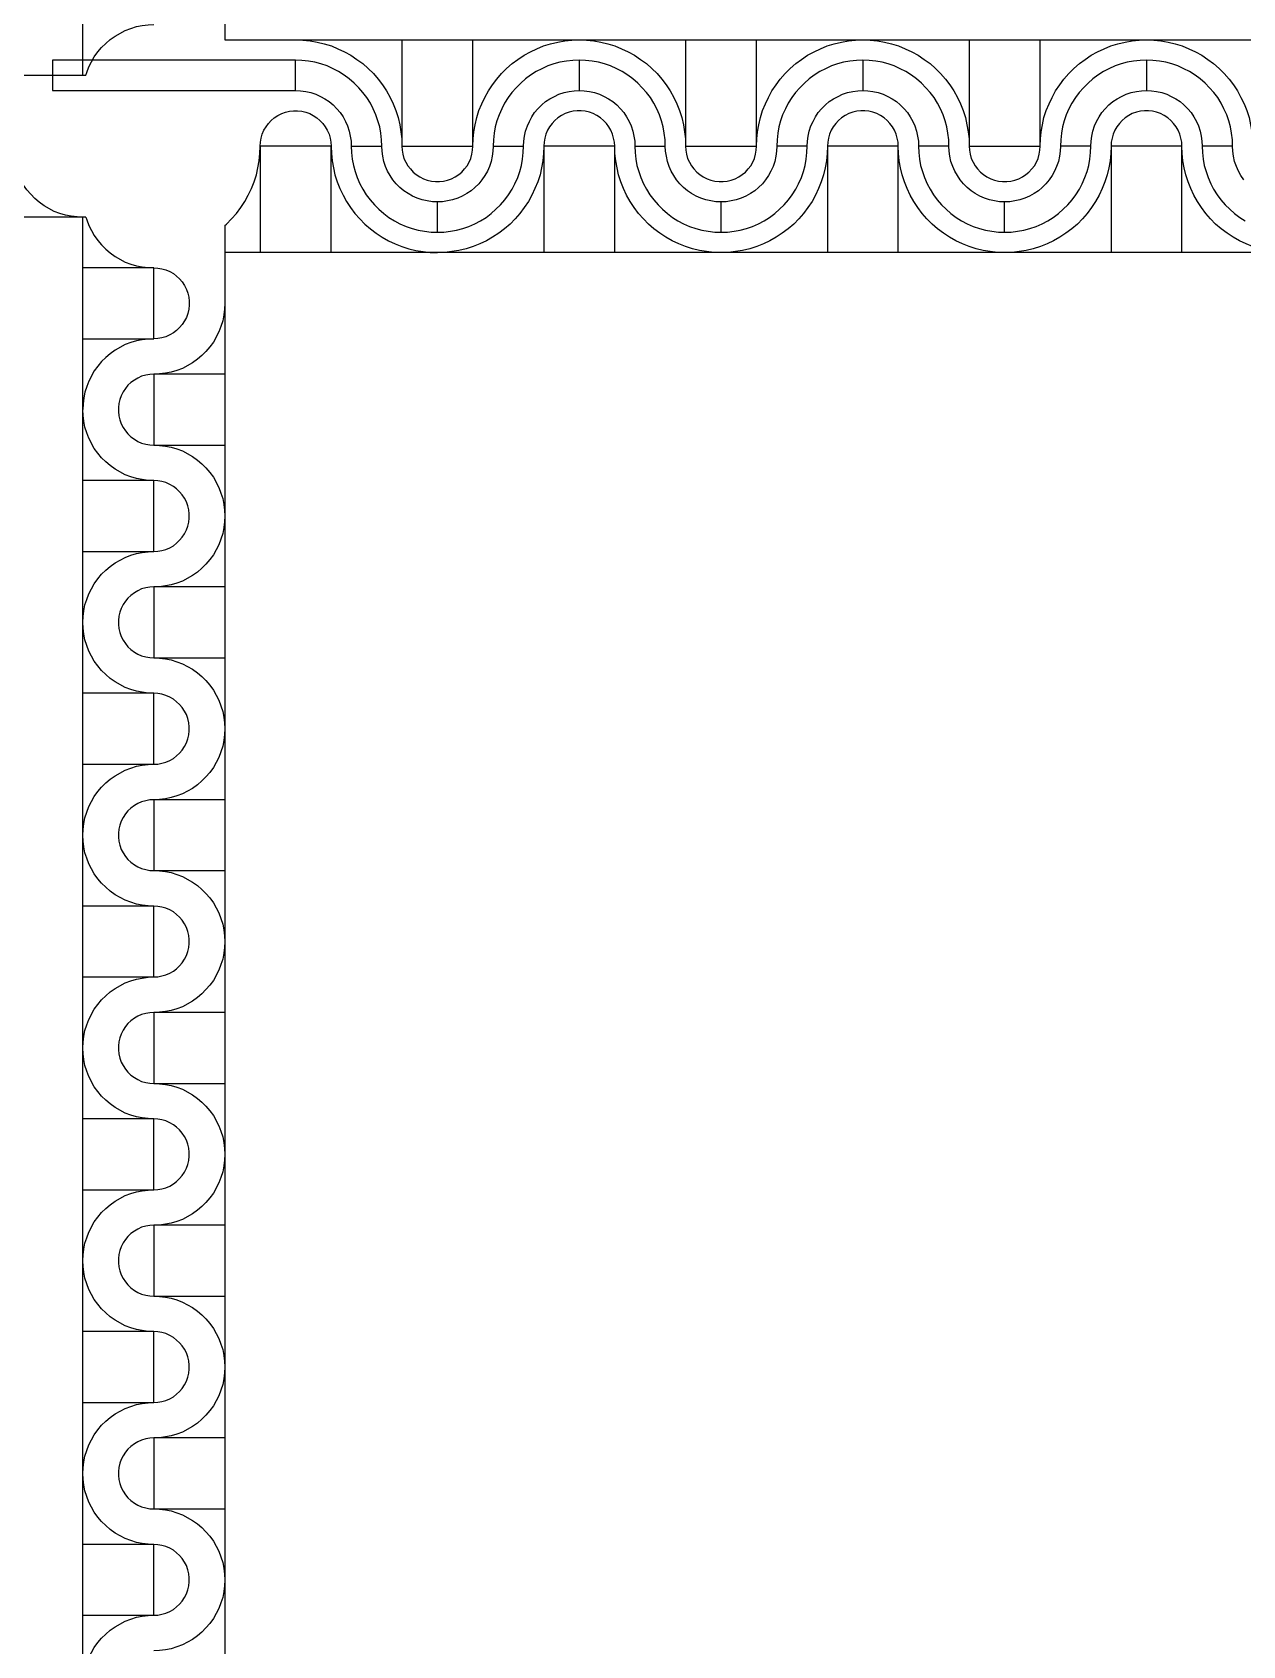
# Model space of a CAD drawing. Extents: x 190.8 to 267.1, y 124 to 174.8.
# Drawn here: x 231.075 to 232.27, y 146.801 to 148.393 of the extents above; entities that cross this region are included whole.
import ezdxf

# ---------------------------------------------------------------- set-up
doc = ezdxf.new("R2010")
doc.units = 0
doc.header["$MEASUREMENT"] = 0

msp = doc.modelspace()

# ---------------------------------------------------------------- linework, layer by layer
for p, q in [((231.2646, 148.3856), (233.3913, 148.3856)), ((229.0246, 148.3506), (231.1275, 148.3506)), ((231.2646, 148.2023), (231.2646, 146.1856))]:
    msp.add_line(p, q)
for points in [[(231.1246, 148.3506), (231.1246, 150.4106)], [(233.3646, 148.3856), (233.3646, 150.4106), (231.2646, 150.4106), (231.2646, 148.3856)], [(231.1275, 148.3506), (231.1284, 148.3533), (231.1304, 148.3588), (231.1359, 148.3688), (231.1394, 148.3736), (231.1431, 148.3781), (231.1471, 148.3821), (231.1516, 148.3858), (231.1564, 148.3893), (231.1664, 148.3948), (231.1719, 148.3968), (231.1774, 148.3986), (231.1831, 148.3996), (231.1889, 148.4003), (231.1946, 148.4006)], [(231.3346, 148.3856), (231.3419, 148.3853), (231.3489, 148.3846), (231.3559, 148.3833), (231.3629, 148.3818), (231.3699, 148.3796), (231.3764, 148.3768), (231.3829, 148.3738), (231.3891, 148.3703), (231.3951, 148.3663), (231.4009, 148.3621), (231.4064, 148.3573), (231.4114, 148.3523), (231.4161, 148.3468), (231.4204, 148.3411), (231.4244, 148.3351), (231.4279, 148.3288), (231.4309, 148.3223), (231.4336, 148.3158), (231.4359, 148.3088), (231.4374, 148.3018), (231.4386, 148.2948), (231.4394, 148.2878), (231.4396, 148.2806)], [(231.4396, 148.3856), (231.4396, 148.2806), (231.5096, 148.2806), (231.5096, 148.3856)], [(231.5096, 148.2806), (231.5099, 148.2878), (231.5106, 148.2948), (231.5119, 148.3018), (231.5134, 148.3088), (231.5156, 148.3158), (231.5184, 148.3223), (231.5214, 148.3288), (231.5249, 148.3351), (231.5289, 148.3411), (231.5331, 148.3468), (231.5379, 148.3523), (231.5429, 148.3573), (231.5484, 148.3621), (231.5541, 148.3663), (231.5601, 148.3703), (231.5664, 148.3738), (231.5729, 148.3768), (231.5794, 148.3796), (231.5864, 148.3818), (231.5934, 148.3833), (231.6004, 148.3846), (231.6074, 148.3853), (231.6146, 148.3856)], [(231.6146, 148.3856), (231.6219, 148.3853), (231.6289, 148.3846), (231.6359, 148.3833), (231.6429, 148.3818), (231.6499, 148.3796), (231.6564, 148.3768), (231.6629, 148.3738), (231.6691, 148.3703), (231.6751, 148.3663), (231.6809, 148.3621), (231.6864, 148.3573), (231.6914, 148.3523), (231.6961, 148.3468), (231.7004, 148.3411), (231.7044, 148.3351), (231.7079, 148.3288), (231.7109, 148.3223), (231.7136, 148.3158), (231.7159, 148.3088), (231.7174, 148.3018), (231.7186, 148.2948), (231.7194, 148.2878), (231.7196, 148.2806)], [(231.7196, 148.3856), (231.7196, 148.2806), (231.7896, 148.2806), (231.7896, 148.3856)], [(231.7896, 148.2806), (231.7899, 148.2878), (231.7906, 148.2948), (231.7919, 148.3018), (231.7934, 148.3088), (231.7956, 148.3158), (231.7984, 148.3223), (231.8014, 148.3288), (231.8049, 148.3351), (231.8089, 148.3411), (231.8131, 148.3468), (231.8179, 148.3523), (231.8229, 148.3573), (231.8284, 148.3621), (231.8341, 148.3663), (231.8401, 148.3703), (231.8464, 148.3738), (231.8529, 148.3768), (231.8594, 148.3796), (231.8664, 148.3818), (231.8734, 148.3833), (231.8804, 148.3846), (231.8874, 148.3853), (231.8946, 148.3856)], [(231.8946, 148.3856), (231.9019, 148.3853), (231.9089, 148.3846), (231.9159, 148.3833), (231.9229, 148.3818), (231.9299, 148.3796), (231.9364, 148.3768), (231.9429, 148.3738), (231.9491, 148.3703), (231.9551, 148.3663), (231.9609, 148.3621), (231.9664, 148.3573), (231.9714, 148.3523), (231.9761, 148.3468), (231.9804, 148.3411), (231.9844, 148.3351), (231.9879, 148.3288), (231.9909, 148.3223), (231.9936, 148.3158), (231.9959, 148.3088), (231.9974, 148.3018), (231.9986, 148.2948), (231.9994, 148.2878), (231.9996, 148.2806)], [(231.9996, 148.3856), (231.9996, 148.2806), (232.0696, 148.2806), (232.0696, 148.3856)], [(232.0696, 148.2806), (232.0699, 148.2878), (232.0706, 148.2948), (232.0719, 148.3018), (232.0734, 148.3088), (232.0756, 148.3158), (232.0784, 148.3223), (232.0814, 148.3288), (232.0849, 148.3351), (232.0889, 148.3411), (232.0931, 148.3468), (232.0979, 148.3523), (232.1029, 148.3573), (232.1084, 148.3621), (232.1141, 148.3663), (232.1201, 148.3703), (232.1264, 148.3738), (232.1329, 148.3768), (232.1394, 148.3796), (232.1464, 148.3818), (232.1534, 148.3833), (232.1604, 148.3846), (232.1674, 148.3853), (232.1746, 148.3856)], [(232.1746, 148.3856), (232.1819, 148.3853), (232.1889, 148.3846), (232.1959, 148.3833), (232.2029, 148.3818), (232.2099, 148.3796), (232.2164, 148.3768), (232.2229, 148.3738), (232.2291, 148.3703), (232.2351, 148.3663), (232.2409, 148.3621), (232.2464, 148.3573), (232.2514, 148.3523), (232.2561, 148.3468), (232.2604, 148.3411), (232.2644, 148.3351), (232.2679, 148.3288), (232.2709, 148.3223), (232.2736, 148.3158), (232.2759, 148.3088), (232.2774, 148.3018), (232.2786, 148.2948), (232.2794, 148.2878), (232.2796, 148.2806)], [(231.3346, 148.3356), (231.3396, 148.3353), (231.3446, 148.3346), (231.3496, 148.3336), (231.3546, 148.3318), (231.3591, 148.3298), (231.3636, 148.3273), (231.3679, 148.3246), (231.3716, 148.3213), (231.3754, 148.3176), (231.3786, 148.3138), (231.3814, 148.3096), (231.3839, 148.3051), (231.3859, 148.3006), (231.3876, 148.2956), (231.3886, 148.2906), (231.3894, 148.2856), (231.3896, 148.2806), (231.4196, 148.2806), (231.4194, 148.2868), (231.4186, 148.2933), (231.4176, 148.2996), (231.4159, 148.3056), (231.4139, 148.3116), (231.4111, 148.3176), (231.4084, 148.3231), (231.4049, 148.3286), (231.4011, 148.3336), (231.3969, 148.3383), (231.3924, 148.3428), (231.3876, 148.3471), (231.3826, 148.3508), (231.3771, 148.3543), (231.3716, 148.3571), (231.3656, 148.3598), (231.3596, 148.3618), (231.3536, 148.3636), (231.3474, 148.3646), (231.3409, 148.3653), (231.3346, 148.3656)], [(231.6146, 148.3656), (231.6084, 148.3653), (231.6019, 148.3646), (231.5956, 148.3636), (231.5896, 148.3618), (231.5836, 148.3598), (231.5776, 148.3571), (231.5721, 148.3543), (231.5666, 148.3508), (231.5616, 148.3471), (231.5569, 148.3428), (231.5524, 148.3383), (231.5481, 148.3336), (231.5444, 148.3286), (231.5409, 148.3231), (231.5381, 148.3176), (231.5354, 148.3116), (231.5334, 148.3056), (231.5316, 148.2996), (231.5306, 148.2933), (231.5299, 148.2868), (231.5296, 148.2806), (231.5596, 148.2806), (231.5599, 148.2856), (231.5606, 148.2906), (231.5616, 148.2956), (231.5634, 148.3006), (231.5654, 148.3051), (231.5679, 148.3096), (231.5706, 148.3138), (231.5739, 148.3176), (231.5776, 148.3213), (231.5814, 148.3246), (231.5856, 148.3273), (231.5901, 148.3298), (231.5946, 148.3318), (231.5996, 148.3336), (231.6046, 148.3346), (231.6096, 148.3353), (231.6146, 148.3356)], [(231.8946, 148.3656), (231.8884, 148.3653), (231.8819, 148.3646), (231.8756, 148.3636), (231.8696, 148.3618), (231.8636, 148.3598), (231.8576, 148.3571), (231.8521, 148.3543), (231.8466, 148.3508), (231.8416, 148.3471), (231.8369, 148.3428), (231.8324, 148.3383), (231.8281, 148.3336), (231.8244, 148.3286), (231.8209, 148.3231), (231.8181, 148.3176), (231.8154, 148.3116), (231.8134, 148.3056), (231.8116, 148.2996), (231.8106, 148.2933), (231.8099, 148.2868), (231.8096, 148.2806)], [(231.9796, 148.2806), (231.9794, 148.2868), (231.9786, 148.2933), (231.9776, 148.2996), (231.9759, 148.3056), (231.9739, 148.3116), (231.9711, 148.3176), (231.9684, 148.3231), (231.9649, 148.3286), (231.9611, 148.3336), (231.9569, 148.3383), (231.9524, 148.3428), (231.9476, 148.3471), (231.9426, 148.3508), (231.9371, 148.3543), (231.9316, 148.3571), (231.9256, 148.3598), (231.9196, 148.3618), (231.9136, 148.3636), (231.9074, 148.3646), (231.9009, 148.3653), (231.8946, 148.3656), (231.8946, 148.3356), (231.8996, 148.3353), (231.9046, 148.3346), (231.9096, 148.3336), (231.9146, 148.3318), (231.9191, 148.3298), (231.9236, 148.3273), (231.9279, 148.3246), (231.9316, 148.3213), (231.9354, 148.3176), (231.9386, 148.3138), (231.9414, 148.3096), (231.9439, 148.3051), (231.9459, 148.3006), (231.9476, 148.2956), (231.9486, 148.2906), (231.9494, 148.2856), (231.9496, 148.2806)], [(232.1746, 148.3656), (232.1684, 148.3653), (232.1619, 148.3646), (232.1556, 148.3636), (232.1496, 148.3618), (232.1436, 148.3598), (232.1376, 148.3571), (232.1321, 148.3543), (232.1266, 148.3508), (232.1216, 148.3471), (232.1169, 148.3428), (232.1124, 148.3383), (232.1081, 148.3336), (232.1044, 148.3286), (232.1009, 148.3231), (232.0981, 148.3176), (232.0954, 148.3116), (232.0934, 148.3056), (232.0916, 148.2996), (232.0906, 148.2933), (232.0899, 148.2868), (232.0896, 148.2806)], [(232.2596, 148.2806), (232.2594, 148.2868), (232.2586, 148.2933), (232.2576, 148.2996), (232.2559, 148.3056), (232.2539, 148.3116), (232.2511, 148.3176), (232.2484, 148.3231), (232.2449, 148.3286), (232.2411, 148.3336), (232.2369, 148.3383), (232.2324, 148.3428), (232.2276, 148.3471), (232.2226, 148.3508), (232.2171, 148.3543), (232.2116, 148.3571), (232.2056, 148.3598), (232.1996, 148.3618), (232.1936, 148.3636), (232.1874, 148.3646), (232.1809, 148.3653), (232.1746, 148.3656), (232.1746, 148.3356), (232.1796, 148.3353), (232.1846, 148.3346), (232.1896, 148.3336), (232.1946, 148.3318), (232.1991, 148.3298), (232.2036, 148.3273), (232.2079, 148.3246), (232.2116, 148.3213), (232.2154, 148.3176), (232.2186, 148.3138), (232.2214, 148.3096), (232.2239, 148.3051), (232.2259, 148.3006), (232.2276, 148.2956), (232.2286, 148.2906), (232.2294, 148.2856), (232.2296, 148.2806)], [(231.8396, 148.2806), (231.8399, 148.2856), (231.8406, 148.2906), (231.8416, 148.2956), (231.8434, 148.3006), (231.8454, 148.3051), (231.8479, 148.3096), (231.8506, 148.3138), (231.8539, 148.3176), (231.8576, 148.3213), (231.8614, 148.3246), (231.8656, 148.3273), (231.8701, 148.3298), (231.8746, 148.3318), (231.8796, 148.3336), (231.8846, 148.3346), (231.8896, 148.3353), (231.8946, 148.3356)], [(232.1196, 148.2806), (232.1199, 148.2856), (232.1206, 148.2906), (232.1216, 148.2956), (232.1234, 148.3006), (232.1254, 148.3051), (232.1279, 148.3096), (232.1306, 148.3138), (232.1339, 148.3176), (232.1376, 148.3213), (232.1414, 148.3246), (232.1456, 148.3273), (232.1501, 148.3298), (232.1546, 148.3318), (232.1596, 148.3336), (232.1646, 148.3346), (232.1696, 148.3353), (232.1746, 148.3356)], [(231.2996, 148.2806), (231.2999, 148.2846), (231.3006, 148.2886), (231.3016, 148.2926), (231.3034, 148.2963), (231.3054, 148.2998), (231.3079, 148.3031), (231.3106, 148.3061), (231.3136, 148.3086), (231.3171, 148.3108), (231.3209, 148.3128), (231.3246, 148.3141), (231.3286, 148.3151), (231.3326, 148.3156), (231.3366, 148.3156), (231.3406, 148.3151), (231.3446, 148.3141), (231.3486, 148.3128), (231.3521, 148.3108), (231.3556, 148.3086), (231.3586, 148.3061), (231.3614, 148.3031), (231.3639, 148.2998), (231.3659, 148.2963), (231.3676, 148.2926), (231.3686, 148.2886), (231.3694, 148.2846), (231.3696, 148.2806)], [(231.6496, 148.2806), (231.6494, 148.2846), (231.6486, 148.2886), (231.6476, 148.2926), (231.6459, 148.2963), (231.6439, 148.2998), (231.6414, 148.3031), (231.6386, 148.3061), (231.6356, 148.3086), (231.6321, 148.3108), (231.6284, 148.3128), (231.6246, 148.3141), (231.6206, 148.3151), (231.6166, 148.3156), (231.6126, 148.3156), (231.6086, 148.3151), (231.6046, 148.3141), (231.6006, 148.3128), (231.5971, 148.3108), (231.5936, 148.3086), (231.5906, 148.3061), (231.5879, 148.3031), (231.5854, 148.2998), (231.5834, 148.2963), (231.5816, 148.2926), (231.5806, 148.2886), (231.5799, 148.2846), (231.5796, 148.2806)], [(231.9296, 148.2806), (231.9294, 148.2846), (231.9286, 148.2886), (231.9276, 148.2926), (231.9259, 148.2963), (231.9239, 148.2998), (231.9214, 148.3031), (231.9186, 148.3061), (231.9156, 148.3086), (231.9121, 148.3108), (231.9084, 148.3128), (231.9046, 148.3141), (231.9006, 148.3151), (231.8966, 148.3156), (231.8926, 148.3156), (231.8886, 148.3151), (231.8846, 148.3141), (231.8806, 148.3128), (231.8771, 148.3108), (231.8736, 148.3086), (231.8706, 148.3061), (231.8679, 148.3031), (231.8654, 148.2998), (231.8634, 148.2963), (231.8616, 148.2926), (231.8606, 148.2886), (231.8599, 148.2846), (231.8596, 148.2806)], [(232.2096, 148.2806), (232.2094, 148.2846), (232.2086, 148.2886), (232.2076, 148.2926), (232.2059, 148.2963), (232.2039, 148.2998), (232.2014, 148.3031), (232.1986, 148.3061), (232.1956, 148.3086), (232.1921, 148.3108), (232.1884, 148.3128), (232.1846, 148.3141), (232.1806, 148.3151), (232.1766, 148.3156), (232.1726, 148.3156), (232.1686, 148.3151), (232.1646, 148.3141), (232.1606, 148.3128), (232.1571, 148.3108), (232.1536, 148.3086), (232.1506, 148.3061), (232.1479, 148.3031), (232.1454, 148.2998), (232.1434, 148.2963), (232.1416, 148.2926), (232.1406, 148.2886), (232.1399, 148.2846), (232.1396, 148.2806)], [(231.1246, 148.2106), (231.1189, 148.2108), (231.1131, 148.2116), (231.1074, 148.2126), (231.1019, 148.2143), (231.0964, 148.2163), (231.0864, 148.2218), (231.0816, 148.2253), (231.0771, 148.2291), (231.0731, 148.2331), (231.0694, 148.2376), (231.0659, 148.2423), (231.0604, 148.2523), (231.0584, 148.2578), (231.0566, 148.2633), (231.0556, 148.2691), (231.0549, 148.2748), (231.0546, 148.2806)], [(231.2646, 148.2023), (231.2664, 148.2038), (231.2714, 148.2088), (231.2761, 148.2143), (231.2804, 148.2201), (231.2844, 148.2261), (231.2879, 148.2323), (231.2909, 148.2388), (231.2936, 148.2453), (231.2959, 148.2523), (231.2974, 148.2593), (231.2986, 148.2663), (231.2994, 148.2733), (231.2996, 148.2806)], [(231.3696, 148.1756), (231.3696, 148.2806), (231.2996, 148.2806), (231.2996, 148.1756)], [(231.3696, 148.2806), (231.3699, 148.2733), (231.3706, 148.2663), (231.3719, 148.2593), (231.3734, 148.2523), (231.3756, 148.2453), (231.3784, 148.2388), (231.3814, 148.2323), (231.3849, 148.2261), (231.3889, 148.2201), (231.3931, 148.2143), (231.3979, 148.2088), (231.4029, 148.2038), (231.4084, 148.1991), (231.4141, 148.1948), (231.4201, 148.1908), (231.4264, 148.1873), (231.4329, 148.1843), (231.4394, 148.1816), (231.4464, 148.1793), (231.4534, 148.1778), (231.4604, 148.1766), (231.4674, 148.1758), (231.4746, 148.1756)], [(231.3896, 148.2806), (231.3899, 148.2743), (231.3906, 148.2678), (231.3916, 148.2616), (231.3934, 148.2556), (231.3954, 148.2496), (231.3981, 148.2436), (231.4009, 148.2381), (231.4044, 148.2326), (231.4081, 148.2276), (231.4124, 148.2228), (231.4169, 148.2183), (231.4216, 148.2141), (231.4266, 148.2103), (231.4321, 148.2068), (231.4376, 148.2041), (231.4436, 148.2013), (231.4496, 148.1993), (231.4556, 148.1976), (231.4619, 148.1966), (231.4684, 148.1958), (231.4746, 148.1956), (231.4746, 148.2256), (231.4696, 148.2258), (231.4646, 148.2266), (231.4596, 148.2276), (231.4546, 148.2293), (231.4501, 148.2313), (231.4456, 148.2338), (231.4414, 148.2366), (231.4376, 148.2398), (231.4339, 148.2436), (231.4306, 148.2473), (231.4279, 148.2516), (231.4254, 148.2561), (231.4234, 148.2606), (231.4216, 148.2656), (231.4206, 148.2706), (231.4199, 148.2756), (231.4196, 148.2806)], [(231.4396, 148.2806), (231.4399, 148.2766), (231.4406, 148.2726), (231.4416, 148.2686), (231.4434, 148.2648), (231.4454, 148.2613), (231.4479, 148.2581), (231.4506, 148.2551), (231.4536, 148.2526), (231.4571, 148.2503), (231.4609, 148.2483), (231.4646, 148.2471), (231.4686, 148.2461), (231.4726, 148.2456), (231.4766, 148.2456), (231.4806, 148.2461), (231.4846, 148.2471), (231.4886, 148.2483), (231.4921, 148.2503), (231.4956, 148.2526), (231.4986, 148.2551), (231.5014, 148.2581), (231.5039, 148.2613), (231.5059, 148.2648), (231.5076, 148.2686), (231.5086, 148.2726), (231.5094, 148.2766), (231.5096, 148.2806)], [(231.5296, 148.2806), (231.5294, 148.2756), (231.5286, 148.2706), (231.5276, 148.2656), (231.5259, 148.2606), (231.5239, 148.2561), (231.5214, 148.2516), (231.5186, 148.2473), (231.5154, 148.2436), (231.5116, 148.2398), (231.5079, 148.2366), (231.5036, 148.2338), (231.4991, 148.2313), (231.4946, 148.2293), (231.4896, 148.2276), (231.4846, 148.2266), (231.4796, 148.2258), (231.4746, 148.2256)], [(231.5796, 148.2806), (231.5794, 148.2733), (231.5786, 148.2663), (231.5774, 148.2593), (231.5759, 148.2523), (231.5736, 148.2453), (231.5709, 148.2388), (231.5679, 148.2323), (231.5644, 148.2261), (231.5604, 148.2201), (231.5561, 148.2143), (231.5514, 148.2088), (231.5464, 148.2038), (231.5409, 148.1991), (231.5351, 148.1948), (231.5291, 148.1908), (231.5229, 148.1873), (231.5164, 148.1843), (231.5099, 148.1816), (231.5029, 148.1793), (231.4959, 148.1778), (231.4889, 148.1766), (231.4819, 148.1758), (231.4746, 148.1756)], [(231.4746, 148.1956), (231.4809, 148.1958), (231.4874, 148.1966), (231.4936, 148.1976), (231.4996, 148.1993), (231.5056, 148.2013), (231.5116, 148.2041), (231.5171, 148.2068), (231.5226, 148.2103), (231.5276, 148.2141), (231.5324, 148.2183), (231.5369, 148.2228), (231.5411, 148.2276), (231.5449, 148.2326), (231.5484, 148.2381), (231.5511, 148.2436), (231.5539, 148.2496), (231.5559, 148.2556), (231.5576, 148.2616), (231.5586, 148.2678), (231.5594, 148.2743), (231.5596, 148.2806)], [(231.6496, 148.1756), (231.6496, 148.2806), (231.5796, 148.2806), (231.5796, 148.1756)], [(231.7546, 148.1756), (231.7474, 148.1758), (231.7404, 148.1766), (231.7334, 148.1778), (231.7264, 148.1793), (231.7194, 148.1816), (231.7129, 148.1843), (231.7064, 148.1873), (231.7001, 148.1908), (231.6941, 148.1948), (231.6884, 148.1991), (231.6829, 148.2038), (231.6779, 148.2088), (231.6731, 148.2143), (231.6689, 148.2201), (231.6649, 148.2261), (231.6614, 148.2323), (231.6584, 148.2388), (231.6556, 148.2453), (231.6534, 148.2523), (231.6519, 148.2593), (231.6506, 148.2663), (231.6499, 148.2733), (231.6496, 148.2806)], [(231.6696, 148.2806), (231.6699, 148.2743), (231.6706, 148.2678), (231.6716, 148.2616), (231.6734, 148.2556), (231.6754, 148.2496), (231.6781, 148.2436), (231.6809, 148.2381), (231.6844, 148.2326), (231.6881, 148.2276), (231.6924, 148.2228), (231.6969, 148.2183), (231.7016, 148.2141), (231.7066, 148.2103), (231.7121, 148.2068), (231.7176, 148.2041), (231.7236, 148.2013), (231.7296, 148.1993), (231.7356, 148.1976), (231.7419, 148.1966), (231.7484, 148.1958), (231.7546, 148.1956), (231.7546, 148.2256), (231.7496, 148.2258), (231.7446, 148.2266), (231.7396, 148.2276), (231.7346, 148.2293), (231.7301, 148.2313), (231.7256, 148.2338), (231.7214, 148.2366), (231.7176, 148.2398), (231.7139, 148.2436), (231.7106, 148.2473), (231.7079, 148.2516), (231.7054, 148.2561), (231.7034, 148.2606), (231.7016, 148.2656), (231.7006, 148.2706), (231.6999, 148.2756), (231.6996, 148.2806)], [(231.7196, 148.2806), (231.7199, 148.2766), (231.7206, 148.2726), (231.7216, 148.2686), (231.7234, 148.2648), (231.7254, 148.2613), (231.7279, 148.2581), (231.7306, 148.2551), (231.7336, 148.2526), (231.7371, 148.2503), (231.7409, 148.2483), (231.7446, 148.2471), (231.7486, 148.2461), (231.7526, 148.2456), (231.7566, 148.2456), (231.7606, 148.2461), (231.7646, 148.2471), (231.7686, 148.2483), (231.7721, 148.2503), (231.7756, 148.2526), (231.7786, 148.2551), (231.7814, 148.2581), (231.7839, 148.2613), (231.7859, 148.2648), (231.7876, 148.2686), (231.7886, 148.2726), (231.7894, 148.2766), (231.7896, 148.2806)], [(231.7546, 148.1956), (231.7609, 148.1958), (231.7674, 148.1966), (231.7736, 148.1976), (231.7796, 148.1993), (231.7856, 148.2013), (231.7916, 148.2041), (231.7971, 148.2068), (231.8026, 148.2103), (231.8076, 148.2141), (231.8124, 148.2183), (231.8169, 148.2228), (231.8211, 148.2276), (231.8249, 148.2326), (231.8284, 148.2381), (231.8311, 148.2436), (231.8339, 148.2496), (231.8359, 148.2556), (231.8376, 148.2616), (231.8386, 148.2678), (231.8394, 148.2743), (231.8396, 148.2806), (231.8096, 148.2806), (231.8094, 148.2756), (231.8086, 148.2706), (231.8076, 148.2656), (231.8059, 148.2606), (231.8039, 148.2561), (231.8014, 148.2516), (231.7986, 148.2473), (231.7954, 148.2436), (231.7916, 148.2398), (231.7879, 148.2366), (231.7836, 148.2338), (231.7791, 148.2313), (231.7746, 148.2293), (231.7696, 148.2276), (231.7646, 148.2266), (231.7596, 148.2258), (231.7546, 148.2256)], [(231.8596, 148.2806), (231.8594, 148.2733), (231.8586, 148.2663), (231.8574, 148.2593), (231.8559, 148.2523), (231.8536, 148.2453), (231.8509, 148.2388), (231.8479, 148.2323), (231.8444, 148.2261), (231.8404, 148.2201), (231.8361, 148.2143), (231.8314, 148.2088), (231.8264, 148.2038), (231.8209, 148.1991), (231.8151, 148.1948), (231.8091, 148.1908), (231.8029, 148.1873), (231.7964, 148.1843), (231.7899, 148.1816), (231.7829, 148.1793), (231.7759, 148.1778), (231.7689, 148.1766), (231.7619, 148.1758), (231.7546, 148.1756)], [(231.9296, 148.1756), (231.9296, 148.2806), (231.8596, 148.2806), (231.8596, 148.1756)], [(232.0346, 148.1756), (232.0274, 148.1758), (232.0204, 148.1766), (232.0134, 148.1778), (232.0064, 148.1793), (231.9994, 148.1816), (231.9929, 148.1843), (231.9864, 148.1873), (231.9801, 148.1908), (231.9741, 148.1948), (231.9684, 148.1991), (231.9629, 148.2038), (231.9579, 148.2088), (231.9531, 148.2143), (231.9489, 148.2201), (231.9449, 148.2261), (231.9414, 148.2323), (231.9384, 148.2388), (231.9356, 148.2453), (231.9334, 148.2523), (231.9319, 148.2593), (231.9306, 148.2663), (231.9299, 148.2733), (231.9296, 148.2806)], [(231.9996, 148.2806), (231.9999, 148.2766), (232.0006, 148.2726), (232.0016, 148.2686), (232.0034, 148.2648), (232.0054, 148.2613), (232.0079, 148.2581), (232.0106, 148.2551), (232.0136, 148.2526), (232.0171, 148.2503), (232.0209, 148.2483), (232.0246, 148.2471), (232.0286, 148.2461), (232.0326, 148.2456), (232.0366, 148.2456), (232.0406, 148.2461), (232.0446, 148.2471), (232.0486, 148.2483), (232.0521, 148.2503), (232.0556, 148.2526), (232.0586, 148.2551), (232.0614, 148.2581), (232.0639, 148.2613), (232.0659, 148.2648), (232.0676, 148.2686), (232.0686, 148.2726), (232.0694, 148.2766), (232.0696, 148.2806)], [(232.0346, 148.1956), (232.0409, 148.1958), (232.0474, 148.1966), (232.0536, 148.1976), (232.0596, 148.1993), (232.0656, 148.2013), (232.0716, 148.2041), (232.0771, 148.2068), (232.0826, 148.2103), (232.0876, 148.2141), (232.0924, 148.2183), (232.0969, 148.2228), (232.1011, 148.2276), (232.1049, 148.2326), (232.1084, 148.2381), (232.1111, 148.2436), (232.1139, 148.2496), (232.1159, 148.2556), (232.1176, 148.2616), (232.1186, 148.2678), (232.1194, 148.2743), (232.1196, 148.2806), (232.0896, 148.2806), (232.0894, 148.2756), (232.0886, 148.2706), (232.0876, 148.2656), (232.0859, 148.2606), (232.0839, 148.2561), (232.0814, 148.2516), (232.0786, 148.2473), (232.0754, 148.2436), (232.0716, 148.2398), (232.0679, 148.2366), (232.0636, 148.2338), (232.0591, 148.2313), (232.0546, 148.2293), (232.0496, 148.2276), (232.0446, 148.2266), (232.0396, 148.2258), (232.0346, 148.2256)], [(232.1396, 148.2806), (232.1394, 148.2733), (232.1386, 148.2663), (232.1374, 148.2593), (232.1359, 148.2523), (232.1336, 148.2453), (232.1309, 148.2388), (232.1279, 148.2323), (232.1244, 148.2261), (232.1204, 148.2201), (232.1161, 148.2143), (232.1114, 148.2088), (232.1064, 148.2038), (232.1009, 148.1991), (232.0951, 148.1948), (232.0891, 148.1908), (232.0829, 148.1873), (232.0764, 148.1843), (232.0699, 148.1816), (232.0629, 148.1793), (232.0559, 148.1778), (232.0489, 148.1766), (232.0419, 148.1758), (232.0346, 148.1756)], [(232.2096, 148.1756), (232.2096, 148.2806), (232.1396, 148.2806), (232.1396, 148.1756)], [(232.3146, 148.1756), (232.3074, 148.1758), (232.3004, 148.1766), (232.2934, 148.1778), (232.2864, 148.1793), (232.2794, 148.1816), (232.2729, 148.1843), (232.2664, 148.1873), (232.2601, 148.1908), (232.2541, 148.1948), (232.2484, 148.1991), (232.2429, 148.2038), (232.2379, 148.2088), (232.2331, 148.2143), (232.2289, 148.2201), (232.2249, 148.2261), (232.2214, 148.2323), (232.2184, 148.2388), (232.2156, 148.2453), (232.2134, 148.2523), (232.2119, 148.2593), (232.2106, 148.2663), (232.2099, 148.2733), (232.2096, 148.2806)], [(232.2706, 148.2473), (232.2679, 148.2516), (232.2654, 148.2561), (232.2634, 148.2606), (232.2616, 148.2656), (232.2606, 148.2706), (232.2599, 148.2756), (232.2596, 148.2806), (232.2296, 148.2806), (232.2299, 148.2743), (232.2306, 148.2678), (232.2316, 148.2616), (232.2334, 148.2556), (232.2354, 148.2496), (232.2381, 148.2436), (232.2409, 148.2381), (232.2444, 148.2326), (232.2481, 148.2276), (232.2524, 148.2228), (232.2569, 148.2183), (232.2616, 148.2141), (232.2666, 148.2103), (232.2721, 148.2068)], [(231.1275, 148.2106), (229.0246, 148.2106), (229.0246, 146.1506)], [(231.1246, 146.1506), (231.1246, 148.2106)], [(231.1275, 148.2106), (231.1284, 148.2078), (231.1304, 148.2023), (231.1359, 148.1923), (231.1394, 148.1876), (231.1431, 148.1831), (231.1471, 148.1791), (231.1516, 148.1753), (231.1564, 148.1718), (231.1664, 148.1663), (231.1719, 148.1643), (231.1774, 148.1626), (231.1831, 148.1616), (231.1889, 148.1608), (231.1946, 148.1606)], [(233.3646, 148.1756), (231.2646, 148.1756)], [(231.1246, 148.0906), (231.1946, 148.0906), (231.1946, 148.1606), (231.1246, 148.1606)], [(231.1946, 148.1606), (231.1986, 148.1603), (231.2026, 148.1596), (231.2066, 148.1586), (231.2104, 148.1568), (231.2139, 148.1548), (231.2171, 148.1523), (231.2201, 148.1496), (231.2226, 148.1466), (231.2249, 148.1431), (231.2269, 148.1393), (231.2281, 148.1356), (231.2291, 148.1316), (231.2296, 148.1276), (231.2296, 148.1236), (231.2291, 148.1196), (231.2281, 148.1156), (231.2269, 148.1116), (231.2249, 148.1081), (231.2226, 148.1046), (231.2201, 148.1016), (231.2171, 148.0988), (231.2139, 148.0963), (231.2104, 148.0943), (231.2066, 148.0926), (231.2026, 148.0916), (231.1986, 148.0908), (231.1946, 148.0906)], [(231.2646, 148.1256), (231.2644, 148.1198), (231.2636, 148.1141), (231.2626, 148.1083), (231.2609, 148.1028), (231.2589, 148.0973), (231.2534, 148.0873), (231.2499, 148.0826), (231.2461, 148.0781), (231.2421, 148.0741), (231.2376, 148.0703), (231.2329, 148.0668), (231.2229, 148.0613), (231.2174, 148.0593), (231.2119, 148.0576), (231.2061, 148.0566), (231.2004, 148.0558), (231.1946, 148.0556)], [(231.1946, 148.0906), (231.1889, 148.0903), (231.1831, 148.0896), (231.1774, 148.0886), (231.1719, 148.0868), (231.1664, 148.0848), (231.1564, 148.0793), (231.1516, 148.0758), (231.1471, 148.0721), (231.1431, 148.0681), (231.1394, 148.0636), (231.1359, 148.0588), (231.1304, 148.0488), (231.1284, 148.0433), (231.1266, 148.0378), (231.1256, 148.0321), (231.1249, 148.0263), (231.1246, 148.0206)], [(231.1946, 148.0556), (231.1906, 148.0553), (231.1866, 148.0546), (231.1826, 148.0536), (231.1789, 148.0518), (231.1754, 148.0498), (231.1721, 148.0473), (231.1691, 148.0446), (231.1666, 148.0416), (231.1644, 148.0381), (231.1624, 148.0343), (231.1611, 148.0306), (231.1601, 148.0266), (231.1596, 148.0226), (231.1596, 148.0186), (231.1601, 148.0146), (231.1611, 148.0106), (231.1624, 148.0066), (231.1644, 148.0031), (231.1666, 147.9996), (231.1691, 147.9966), (231.1721, 147.9938), (231.1754, 147.9913), (231.1789, 147.9893), (231.1826, 147.9876), (231.1866, 147.9866), (231.1906, 147.9858), (231.1946, 147.9856)], [(231.2646, 148.0556), (231.1946, 148.0556), (231.1946, 147.9856), (231.2646, 147.9856)], [(231.1946, 147.9506), (231.1889, 147.9508), (231.1831, 147.9516), (231.1774, 147.9526), (231.1719, 147.9543), (231.1664, 147.9563), (231.1564, 147.9618), (231.1516, 147.9653), (231.1471, 147.9691), (231.1431, 147.9731), (231.1394, 147.9776), (231.1359, 147.9823), (231.1304, 147.9923), (231.1284, 147.9978), (231.1266, 148.0033), (231.1256, 148.0091), (231.1249, 148.0148), (231.1246, 148.0206)], [(231.1946, 147.9856), (231.2004, 147.9853), (231.2061, 147.9846), (231.2119, 147.9836), (231.2174, 147.9818), (231.2229, 147.9798), (231.2329, 147.9743), (231.2376, 147.9708), (231.2421, 147.9671), (231.2461, 147.9631), (231.2499, 147.9586), (231.2534, 147.9538), (231.2589, 147.9438), (231.2609, 147.9383), (231.2626, 147.9328), (231.2636, 147.9271), (231.2644, 147.9213), (231.2646, 147.9156)], [(231.1246, 147.8806), (231.1946, 147.8806), (231.1946, 147.9506), (231.1246, 147.9506)], [(231.1946, 147.8806), (231.1986, 147.8808), (231.2026, 147.8816), (231.2066, 147.8826), (231.2104, 147.8843), (231.2139, 147.8863), (231.2171, 147.8888), (231.2201, 147.8916), (231.2226, 147.8946), (231.2249, 147.8981), (231.2269, 147.9018), (231.2281, 147.9056), (231.2291, 147.9096), (231.2296, 147.9136), (231.2296, 147.9176), (231.2291, 147.9216), (231.2281, 147.9256), (231.2269, 147.9296), (231.2249, 147.9331), (231.2226, 147.9366), (231.2201, 147.9396), (231.2171, 147.9423), (231.2139, 147.9448), (231.2104, 147.9468), (231.2066, 147.9486), (231.2026, 147.9496), (231.1986, 147.9503), (231.1946, 147.9506)], [(231.2646, 147.9156), (231.2644, 147.9098), (231.2636, 147.9041), (231.2626, 147.8983), (231.2609, 147.8928), (231.2589, 147.8873), (231.2534, 147.8773), (231.2499, 147.8726), (231.2461, 147.8681), (231.2421, 147.8641), (231.2376, 147.8603), (231.2329, 147.8568), (231.2229, 147.8513), (231.2174, 147.8493), (231.2119, 147.8476), (231.2061, 147.8466), (231.2004, 147.8458), (231.1946, 147.8456)], [(231.1246, 147.8106), (231.1249, 147.8163), (231.1256, 147.8221), (231.1266, 147.8278), (231.1284, 147.8333), (231.1304, 147.8388), (231.1359, 147.8488), (231.1394, 147.8536), (231.1431, 147.8581), (231.1471, 147.8621), (231.1516, 147.8658), (231.1564, 147.8693), (231.1664, 147.8748), (231.1719, 147.8768), (231.1774, 147.8786), (231.1831, 147.8796), (231.1889, 147.8803), (231.1946, 147.8806)], [(231.1946, 147.8456), (231.1906, 147.8453), (231.1866, 147.8446), (231.1826, 147.8436), (231.1789, 147.8418), (231.1754, 147.8398), (231.1721, 147.8373), (231.1691, 147.8346), (231.1666, 147.8316), (231.1644, 147.8281), (231.1624, 147.8243), (231.1611, 147.8206), (231.1601, 147.8166), (231.1596, 147.8126), (231.1596, 147.8086), (231.1601, 147.8046), (231.1611, 147.8006), (231.1624, 147.7966), (231.1644, 147.7931), (231.1666, 147.7896), (231.1691, 147.7866), (231.1721, 147.7838), (231.1754, 147.7813), (231.1789, 147.7793), (231.1826, 147.7776), (231.1866, 147.7766), (231.1906, 147.7758), (231.1946, 147.7756)], [(231.2646, 147.8456), (231.1946, 147.8456), (231.1946, 147.7756), (231.2646, 147.7756)], [(231.1946, 147.7406), (231.1889, 147.7408), (231.1831, 147.7416), (231.1774, 147.7426), (231.1719, 147.7443), (231.1664, 147.7463), (231.1564, 147.7518), (231.1516, 147.7553), (231.1471, 147.7591), (231.1431, 147.7631), (231.1394, 147.7676), (231.1359, 147.7723), (231.1304, 147.7823), (231.1284, 147.7878), (231.1266, 147.7933), (231.1256, 147.7991), (231.1249, 147.8048), (231.1246, 147.8106)], [(231.1946, 147.7756), (231.2004, 147.7753), (231.2061, 147.7746), (231.2119, 147.7736), (231.2174, 147.7718), (231.2229, 147.7698), (231.2329, 147.7643), (231.2376, 147.7608), (231.2421, 147.7571), (231.2461, 147.7531), (231.2499, 147.7486), (231.2534, 147.7438), (231.2589, 147.7338), (231.2609, 147.7283), (231.2626, 147.7228), (231.2636, 147.7171), (231.2644, 147.7113), (231.2646, 147.7056)], [(231.1246, 147.6706), (231.1946, 147.6706), (231.1946, 147.7406), (231.1246, 147.7406)], [(231.1946, 147.6706), (231.1986, 147.6708), (231.2026, 147.6716), (231.2066, 147.6726), (231.2104, 147.6743), (231.2139, 147.6763), (231.2171, 147.6788), (231.2201, 147.6816), (231.2226, 147.6846), (231.2249, 147.6881), (231.2269, 147.6918), (231.2281, 147.6956), (231.2291, 147.6996), (231.2296, 147.7036), (231.2296, 147.7076), (231.2291, 147.7116), (231.2281, 147.7156), (231.2269, 147.7196), (231.2249, 147.7231), (231.2226, 147.7266), (231.2201, 147.7296), (231.2171, 147.7323), (231.2139, 147.7348), (231.2104, 147.7368), (231.2066, 147.7386), (231.2026, 147.7396), (231.1986, 147.7403), (231.1946, 147.7406)], [(231.2646, 147.7056), (231.2644, 147.6998), (231.2636, 147.6941), (231.2626, 147.6883), (231.2609, 147.6828), (231.2589, 147.6773), (231.2534, 147.6673), (231.2499, 147.6626), (231.2461, 147.6581), (231.2421, 147.6541), (231.2376, 147.6503), (231.2329, 147.6468), (231.2229, 147.6413), (231.2174, 147.6393), (231.2119, 147.6376), (231.2061, 147.6366), (231.2004, 147.6358), (231.1946, 147.6356)], [(231.1246, 147.6006), (231.1249, 147.6063), (231.1256, 147.6121), (231.1266, 147.6178), (231.1284, 147.6233), (231.1304, 147.6288), (231.1359, 147.6388), (231.1394, 147.6436), (231.1431, 147.6481), (231.1471, 147.6521), (231.1516, 147.6558), (231.1564, 147.6593), (231.1664, 147.6648), (231.1719, 147.6668), (231.1774, 147.6686), (231.1831, 147.6696), (231.1889, 147.6703), (231.1946, 147.6706)], [(231.1946, 147.6356), (231.1906, 147.6353), (231.1866, 147.6346), (231.1826, 147.6336), (231.1789, 147.6318), (231.1754, 147.6298), (231.1721, 147.6273), (231.1691, 147.6246), (231.1666, 147.6216), (231.1644, 147.6181), (231.1624, 147.6143), (231.1611, 147.6106), (231.1601, 147.6066), (231.1596, 147.6026), (231.1596, 147.5986), (231.1601, 147.5946), (231.1611, 147.5906), (231.1624, 147.5866), (231.1644, 147.5831), (231.1666, 147.5796), (231.1691, 147.5766), (231.1721, 147.5738), (231.1754, 147.5713), (231.1789, 147.5693), (231.1826, 147.5676), (231.1866, 147.5666), (231.1906, 147.5658), (231.1946, 147.5656)], [(231.2646, 147.6356), (231.1946, 147.6356), (231.1946, 147.5656), (231.2646, 147.5656)], [(231.1946, 147.5306), (231.1889, 147.5308), (231.1831, 147.5316), (231.1774, 147.5326), (231.1719, 147.5343), (231.1664, 147.5363), (231.1564, 147.5418), (231.1516, 147.5453), (231.1471, 147.5491), (231.1431, 147.5531), (231.1394, 147.5576), (231.1359, 147.5623), (231.1304, 147.5723), (231.1284, 147.5778), (231.1266, 147.5833), (231.1256, 147.5891), (231.1249, 147.5948), (231.1246, 147.6006)], [(231.1946, 147.5656), (231.2004, 147.5653), (231.2061, 147.5646), (231.2119, 147.5636), (231.2174, 147.5618), (231.2229, 147.5598), (231.2329, 147.5543), (231.2376, 147.5508), (231.2421, 147.5471), (231.2461, 147.5431), (231.2499, 147.5386), (231.2534, 147.5338), (231.2589, 147.5238), (231.2609, 147.5183), (231.2626, 147.5128), (231.2636, 147.5071), (231.2644, 147.5013), (231.2646, 147.4956)], [(231.1246, 147.4606), (231.1946, 147.4606), (231.1946, 147.5306), (231.1246, 147.5306)], [(231.1946, 147.4606), (231.1986, 147.4608), (231.2026, 147.4616), (231.2066, 147.4626), (231.2104, 147.4643), (231.2139, 147.4663), (231.2171, 147.4688), (231.2201, 147.4716), (231.2226, 147.4746), (231.2249, 147.4781), (231.2269, 147.4818), (231.2281, 147.4856), (231.2291, 147.4896), (231.2296, 147.4936), (231.2296, 147.4976), (231.2291, 147.5016), (231.2281, 147.5056), (231.2269, 147.5096), (231.2249, 147.5131), (231.2226, 147.5166), (231.2201, 147.5196), (231.2171, 147.5223), (231.2139, 147.5248), (231.2104, 147.5268), (231.2066, 147.5286), (231.2026, 147.5296), (231.1986, 147.5303), (231.1946, 147.5306)], [(231.2646, 147.4956), (231.2644, 147.4898), (231.2636, 147.4841), (231.2626, 147.4783), (231.2609, 147.4728), (231.2589, 147.4673), (231.2534, 147.4573), (231.2499, 147.4526), (231.2461, 147.4481), (231.2421, 147.4441), (231.2376, 147.4403), (231.2329, 147.4368), (231.2229, 147.4313), (231.2174, 147.4293), (231.2119, 147.4276), (231.2061, 147.4266), (231.2004, 147.4258), (231.1946, 147.4256)], [(231.1246, 147.3906), (231.1249, 147.3963), (231.1256, 147.4021), (231.1266, 147.4078), (231.1284, 147.4133), (231.1304, 147.4188), (231.1359, 147.4288), (231.1394, 147.4336), (231.1431, 147.4381), (231.1471, 147.4421), (231.1516, 147.4458), (231.1564, 147.4493), (231.1664, 147.4548), (231.1719, 147.4568), (231.1774, 147.4586), (231.1831, 147.4596), (231.1889, 147.4603), (231.1946, 147.4606)], [(231.1946, 147.4256), (231.1906, 147.4253), (231.1866, 147.4246), (231.1826, 147.4236), (231.1789, 147.4218), (231.1754, 147.4198), (231.1721, 147.4173), (231.1691, 147.4146), (231.1666, 147.4116), (231.1644, 147.4081), (231.1624, 147.4043), (231.1611, 147.4006), (231.1601, 147.3966), (231.1596, 147.3926), (231.1596, 147.3886), (231.1601, 147.3846), (231.1611, 147.3806), (231.1624, 147.3766), (231.1644, 147.3731), (231.1666, 147.3696), (231.1691, 147.3666), (231.1721, 147.3638), (231.1754, 147.3613), (231.1789, 147.3593), (231.1826, 147.3576), (231.1866, 147.3566), (231.1906, 147.3558), (231.1946, 147.3556)], [(231.2646, 147.4256), (231.1946, 147.4256), (231.1946, 147.3556), (231.2646, 147.3556)], [(231.1946, 147.3206), (231.1889, 147.3208), (231.1831, 147.3216), (231.1774, 147.3226), (231.1719, 147.3243), (231.1664, 147.3263), (231.1564, 147.3318), (231.1516, 147.3353), (231.1471, 147.3391), (231.1431, 147.3431), (231.1394, 147.3476), (231.1359, 147.3523), (231.1304, 147.3623), (231.1284, 147.3678), (231.1266, 147.3733), (231.1256, 147.3791), (231.1249, 147.3848), (231.1246, 147.3906)], [(231.1946, 147.3556), (231.2004, 147.3553), (231.2061, 147.3546), (231.2119, 147.3536), (231.2174, 147.3518), (231.2229, 147.3498), (231.2329, 147.3443), (231.2376, 147.3408), (231.2421, 147.3371), (231.2461, 147.3331), (231.2499, 147.3286), (231.2534, 147.3238), (231.2589, 147.3138), (231.2609, 147.3083), (231.2626, 147.3028), (231.2636, 147.2971), (231.2644, 147.2913), (231.2646, 147.2856)], [(231.1246, 147.2506), (231.1946, 147.2506), (231.1946, 147.3206), (231.1246, 147.3206)], [(231.1946, 147.2506), (231.1986, 147.2508), (231.2026, 147.2516), (231.2066, 147.2526), (231.2104, 147.2543), (231.2139, 147.2563), (231.2171, 147.2588), (231.2201, 147.2616), (231.2226, 147.2646), (231.2249, 147.2681), (231.2269, 147.2718), (231.2281, 147.2756), (231.2291, 147.2796), (231.2296, 147.2836), (231.2296, 147.2876), (231.2291, 147.2916), (231.2281, 147.2956), (231.2269, 147.2996), (231.2249, 147.3031), (231.2226, 147.3066), (231.2201, 147.3096), (231.2171, 147.3123), (231.2139, 147.3148), (231.2104, 147.3168), (231.2066, 147.3186), (231.2026, 147.3196), (231.1986, 147.3203), (231.1946, 147.3206)], [(231.2646, 147.2856), (231.2644, 147.2798), (231.2636, 147.2741), (231.2626, 147.2683), (231.2609, 147.2628), (231.2589, 147.2573), (231.2534, 147.2473), (231.2499, 147.2426), (231.2461, 147.2381), (231.2421, 147.2341), (231.2376, 147.2303), (231.2329, 147.2268), (231.2229, 147.2213), (231.2174, 147.2193), (231.2119, 147.2176), (231.2061, 147.2166), (231.2004, 147.2158), (231.1946, 147.2156)], [(231.1246, 147.1806), (231.1249, 147.1863), (231.1256, 147.1921), (231.1266, 147.1978), (231.1284, 147.2033), (231.1304, 147.2088), (231.1359, 147.2188), (231.1394, 147.2236), (231.1431, 147.2281), (231.1471, 147.2321), (231.1516, 147.2358), (231.1564, 147.2393), (231.1664, 147.2448), (231.1719, 147.2468), (231.1774, 147.2486), (231.1831, 147.2496), (231.1889, 147.2503), (231.1946, 147.2506)], [(231.1946, 147.2156), (231.1906, 147.2153), (231.1866, 147.2146), (231.1826, 147.2136), (231.1789, 147.2118), (231.1754, 147.2098), (231.1721, 147.2073), (231.1691, 147.2046), (231.1666, 147.2016), (231.1644, 147.1981), (231.1624, 147.1943), (231.1611, 147.1906), (231.1601, 147.1866), (231.1596, 147.1826), (231.1596, 147.1786), (231.1601, 147.1746), (231.1611, 147.1706), (231.1624, 147.1666), (231.1644, 147.1631), (231.1666, 147.1596), (231.1691, 147.1566), (231.1721, 147.1538), (231.1754, 147.1513), (231.1789, 147.1493), (231.1826, 147.1476), (231.1866, 147.1466), (231.1906, 147.1458), (231.1946, 147.1456)], [(231.2646, 147.2156), (231.1946, 147.2156), (231.1946, 147.1456), (231.2646, 147.1456)], [(231.1946, 147.1106), (231.1889, 147.1108), (231.1831, 147.1116), (231.1774, 147.1126), (231.1719, 147.1143), (231.1664, 147.1163), (231.1564, 147.1218), (231.1516, 147.1253), (231.1471, 147.1291), (231.1431, 147.1331), (231.1394, 147.1376), (231.1359, 147.1423), (231.1304, 147.1523), (231.1284, 147.1578), (231.1266, 147.1633), (231.1256, 147.1691), (231.1249, 147.1748), (231.1246, 147.1806)], [(231.1946, 147.1456), (231.2004, 147.1453), (231.2061, 147.1446), (231.2119, 147.1436), (231.2174, 147.1418), (231.2229, 147.1398), (231.2329, 147.1343), (231.2376, 147.1308), (231.2421, 147.1271), (231.2461, 147.1231), (231.2499, 147.1186), (231.2534, 147.1138), (231.2589, 147.1038), (231.2609, 147.0983), (231.2626, 147.0928), (231.2636, 147.0871), (231.2644, 147.0813), (231.2646, 147.0756)], [(231.1246, 147.0406), (231.1946, 147.0406), (231.1946, 147.1106), (231.1246, 147.1106)], [(231.1946, 147.0406), (231.1986, 147.0408), (231.2026, 147.0416), (231.2066, 147.0426), (231.2104, 147.0443), (231.2139, 147.0463), (231.2171, 147.0488), (231.2201, 147.0516), (231.2226, 147.0546), (231.2249, 147.0581), (231.2269, 147.0618), (231.2281, 147.0656), (231.2291, 147.0696), (231.2296, 147.0736), (231.2296, 147.0776), (231.2291, 147.0816), (231.2281, 147.0856), (231.2269, 147.0896), (231.2249, 147.0931), (231.2226, 147.0966), (231.2201, 147.0996), (231.2171, 147.1023), (231.2139, 147.1048), (231.2104, 147.1068), (231.2066, 147.1086), (231.2026, 147.1096), (231.1986, 147.1103), (231.1946, 147.1106)], [(231.2646, 147.0756), (231.2644, 147.0698), (231.2636, 147.0641), (231.2626, 147.0583), (231.2609, 147.0528), (231.2589, 147.0473), (231.2534, 147.0373), (231.2499, 147.0326), (231.2461, 147.0281), (231.2421, 147.0241), (231.2376, 147.0203), (231.2329, 147.0168), (231.2229, 147.0113), (231.2174, 147.0093), (231.2119, 147.0076), (231.2061, 147.0066), (231.2004, 147.0058), (231.1946, 147.0056)], [(231.1246, 146.9706), (231.1249, 146.9763), (231.1256, 146.9821), (231.1266, 146.9878), (231.1284, 146.9933), (231.1304, 146.9988), (231.1359, 147.0088), (231.1394, 147.0136), (231.1431, 147.0181), (231.1471, 147.0221), (231.1516, 147.0258), (231.1564, 147.0293), (231.1664, 147.0348), (231.1719, 147.0368), (231.1774, 147.0386), (231.1831, 147.0396), (231.1889, 147.0403), (231.1946, 147.0406)], [(231.1946, 147.0056), (231.1906, 147.0053), (231.1866, 147.0046), (231.1826, 147.0036), (231.1789, 147.0018), (231.1754, 146.9998), (231.1721, 146.9973), (231.1691, 146.9946), (231.1666, 146.9916), (231.1644, 146.9881), (231.1624, 146.9843), (231.1611, 146.9806), (231.1601, 146.9766), (231.1596, 146.9726), (231.1596, 146.9686), (231.1601, 146.9646), (231.1611, 146.9606), (231.1624, 146.9566), (231.1644, 146.9531), (231.1666, 146.9496), (231.1691, 146.9466), (231.1721, 146.9438), (231.1754, 146.9413), (231.1789, 146.9393), (231.1826, 146.9376), (231.1866, 146.9366), (231.1906, 146.9358), (231.1946, 146.9356)], [(231.2646, 147.0056), (231.1946, 147.0056), (231.1946, 146.9356), (231.2646, 146.9356)], [(231.1946, 146.9006), (231.1889, 146.9008), (231.1831, 146.9016), (231.1774, 146.9026), (231.1719, 146.9043), (231.1664, 146.9063), (231.1564, 146.9118), (231.1516, 146.9153), (231.1471, 146.9191), (231.1431, 146.9231), (231.1394, 146.9276), (231.1359, 146.9323), (231.1304, 146.9423), (231.1284, 146.9478), (231.1266, 146.9533), (231.1256, 146.9591), (231.1249, 146.9648), (231.1246, 146.9706)], [(231.1946, 146.9356), (231.2004, 146.9353), (231.2061, 146.9346), (231.2119, 146.9336), (231.2174, 146.9318), (231.2229, 146.9298), (231.2329, 146.9243), (231.2376, 146.9208), (231.2421, 146.9171), (231.2461, 146.9131), (231.2499, 146.9086), (231.2534, 146.9038), (231.2589, 146.8938), (231.2609, 146.8883), (231.2626, 146.8828), (231.2636, 146.8771), (231.2644, 146.8713), (231.2646, 146.8656)], [(231.1246, 146.8306), (231.1946, 146.8306), (231.1946, 146.9006), (231.1246, 146.9006)], [(231.1946, 146.8306), (231.1986, 146.8308), (231.2026, 146.8316), (231.2066, 146.8326), (231.2104, 146.8343), (231.2139, 146.8363), (231.2171, 146.8388), (231.2201, 146.8416), (231.2226, 146.8446), (231.2249, 146.8481), (231.2269, 146.8518), (231.2281, 146.8556), (231.2291, 146.8596), (231.2296, 146.8636), (231.2296, 146.8676), (231.2291, 146.8716), (231.2281, 146.8756), (231.2269, 146.8796), (231.2249, 146.8831), (231.2226, 146.8866), (231.2201, 146.8896), (231.2171, 146.8923), (231.2139, 146.8948), (231.2104, 146.8968), (231.2066, 146.8986), (231.2026, 146.8996), (231.1986, 146.9003), (231.1946, 146.9006)], [(231.2646, 146.8656), (231.2644, 146.8598), (231.2636, 146.8541), (231.2626, 146.8483), (231.2609, 146.8428), (231.2589, 146.8373), (231.2534, 146.8273), (231.2499, 146.8226), (231.2461, 146.8181), (231.2421, 146.8141), (231.2376, 146.8103), (231.2329, 146.8068), (231.2229, 146.8013), (231.2174, 146.7993), (231.2119, 146.7976), (231.2061, 146.7966), (231.2004, 146.7958), (231.1946, 146.7956)], [(231.1246, 146.7606), (231.1249, 146.7663), (231.1256, 146.7721), (231.1266, 146.7778), (231.1284, 146.7833), (231.1304, 146.7888), (231.1359, 146.7988), (231.1394, 146.8036), (231.1431, 146.8081), (231.1471, 146.8121), (231.1516, 146.8158), (231.1564, 146.8193), (231.1664, 146.8248), (231.1719, 146.8268), (231.1774, 146.8286), (231.1831, 146.8296), (231.1889, 146.8303), (231.1946, 146.8306)]]:
    msp.add_lwpolyline(points)
for points in [[(231.0946, 148.3356), (231.3346, 148.3356), (231.3346, 148.3656), (231.0946, 148.3656)], [(231.6996, 148.2806), (231.6994, 148.2868), (231.6986, 148.2933), (231.6976, 148.2996), (231.6959, 148.3056), (231.6939, 148.3116), (231.6911, 148.3176), (231.6884, 148.3231), (231.6849, 148.3286), (231.6811, 148.3336), (231.6769, 148.3383), (231.6724, 148.3428), (231.6676, 148.3471), (231.6626, 148.3508), (231.6571, 148.3543), (231.6516, 148.3571), (231.6456, 148.3598), (231.6396, 148.3618), (231.6336, 148.3636), (231.6274, 148.3646), (231.6209, 148.3653), (231.6146, 148.3656), (231.6146, 148.3356), (231.6196, 148.3353), (231.6246, 148.3346), (231.6296, 148.3336), (231.6346, 148.3318), (231.6391, 148.3298), (231.6436, 148.3273), (231.6479, 148.3246), (231.6516, 148.3213), (231.6554, 148.3176), (231.6586, 148.3138), (231.6614, 148.3096), (231.6639, 148.3051), (231.6659, 148.3006), (231.6676, 148.2956), (231.6686, 148.2906), (231.6694, 148.2856), (231.6696, 148.2806)], [(231.9496, 148.2806), (231.9499, 148.2743), (231.9506, 148.2678), (231.9516, 148.2616), (231.9534, 148.2556), (231.9554, 148.2496), (231.9581, 148.2436), (231.9609, 148.2381), (231.9644, 148.2326), (231.9681, 148.2276), (231.9724, 148.2228), (231.9769, 148.2183), (231.9816, 148.2141), (231.9866, 148.2103), (231.9921, 148.2068), (231.9976, 148.2041), (232.0036, 148.2013), (232.0096, 148.1993), (232.0156, 148.1976), (232.0219, 148.1966), (232.0284, 148.1958), (232.0346, 148.1956), (232.0346, 148.2256), (232.0296, 148.2258), (232.0246, 148.2266), (232.0196, 148.2276), (232.0146, 148.2293), (232.0101, 148.2313), (232.0056, 148.2338), (232.0014, 148.2366), (231.9976, 148.2398), (231.9939, 148.2436), (231.9906, 148.2473), (231.9879, 148.2516), (231.9854, 148.2561), (231.9834, 148.2606), (231.9816, 148.2656), (231.9806, 148.2706), (231.9799, 148.2756), (231.9796, 148.2806)]]:
    msp.add_lwpolyline(points, close=True)

doc.saveas('drawing.dxf')
